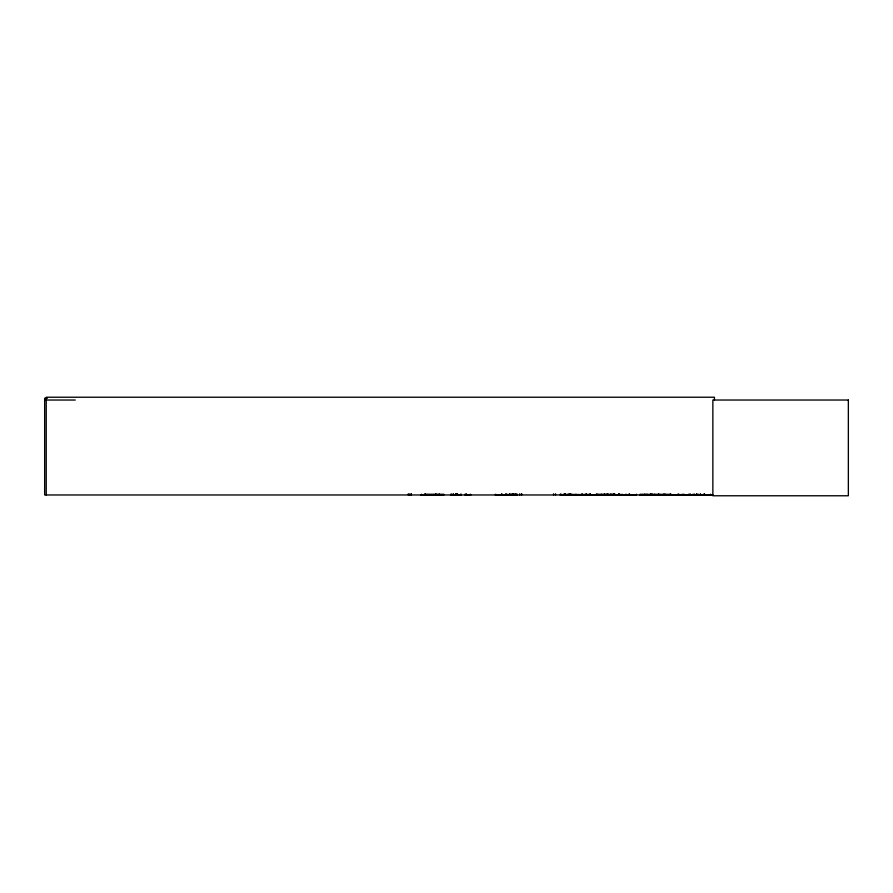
<?xml version="1.0" encoding="UTF-8"?>
<svg xmlns="http://www.w3.org/2000/svg" width="893" height="893" viewBox="0 0 893 893"><rect width="100%" height="100%" fill="white"/><g stroke="black" fill="none" stroke-linecap="round" stroke-linejoin="round"><path stroke-width="1.34" d="M586.455 494.532L567.691 494.532L586.455 494.789M450.53 494.968L461.168 494.867M450.998 494.845L451.01 494.242M682.352 494.968L683.335 494.968M506.119 494.845L505.918 494.175M515.942 494.767L515.674 494.175M516.21 494.845L516.076 494.242M495.168 494.867L517.259 494.867M583.687 494.968L590.507 494.633L585.295 494.867M456.167 494.867L456.033 494.175M420.804 494.968L425.101 494.867M570.493 494.7L563.807 494.767M646.097 494.622L645.539 494.889L646.041 494.331L646.376 494.934M650.651 494.934L651.131 494.331C652.582 495.191 649.825 495.057 650.573 493.974M665.106 494.934L665.464 494.331L665.854 494.968M683.067 494.543L666.39 494.923L667.049 494.923M666.725 494.543L667.852 494.945M669.717 494.968L668.812 494.889L670.978 494.733M670.554 494.331L670.074 494.934L671.268 494.923L670.554 494.331L639.968 494.342M670.196 494.934L671.045 494.912M678.836 494.209L678.624 494.945M679.439 494.945L679.941 494.968M682.911 494.968L682.911 494.175L682.832 494.945L639.935 494.599M690.222 494.867L690.289 494.242M585.674 494.867L585.752 494.242M647.336 494.622L646.766 494.889L647.269 494.331L647.615 494.934M663.879 494.934L664.225 494.331L664.626 494.968M451.512 494.867L451.612 494.242L451.702 494.968M421.384 494.867L421.485 494.242L421.574 494.968M564.845 494.767L570.303 494.298L563.673 494.901M590.373 494.499C572.223 495.135 597.517 493.974 588.945 494.7M47.441 398.233L44.65 398.233L44.65 494.968L713.038 494.968M44.65 400.031L75.28 400.031M425.961 494.342L443.843 494.342M596.278 494.342L614.161 494.342M425.928 494.577L443.877 494.599M596.245 494.599L626.116 494.767M425.939 494.912L443.854 494.912M636.475 494.767L560.436 494.867M639.946 494.912L711.219 494.934M439.356 494.867L439.267 494.242M435.639 494.867L435.55 494.242L435.449 494.968M470.935 494.867L465.298 494.867M682.475 494.945L682.576 494.923M586.601 494.867L586.534 494.242M570.951 494.968L570.75 494.242L570.672 494.968M694.341 494.867L694.263 494.242M571.911 494.867L571.833 494.242L571.766 494.968M561.686 494.867L561.619 494.242L561.552 494.968M516.187 494.867L516.299 494.175M700.469 494.867L700.402 494.242M601.38 494.845L601.335 494.175M714.433 400.031L714.433 397.229L46.224 397.229L46.224 494.968M710.661 494.175L710.661 494.968M704.566 493.974L704.566 494.968M704.209 493.974L704.209 494.968M703.885 494.175L703.885 494.968M700.692 494.175L700.692 494.968M700.335 494.175L700.335 494.968M698.706 494.175L698.706 494.968M696.953 493.974L696.953 494.968M696.808 493.974L696.808 494.968M696.451 493.974L696.451 494.968M694.196 494.175L694.196 494.968M693.068 494.175L693.068 494.968M690.356 494.175L690.356 494.968M689.519 494.175L689.519 494.968M688.559 494.175L688.559 494.968M684.038 494.175L684.038 494.968M678.401 494.175L678.401 494.968M677.754 494.175L677.754 494.968M670.833 493.974L670.833 494.968M670.33 493.974L670.33 494.968M664.85 494.175L664.85 494.968M663.399 494.175L663.399 494.968M658.822 493.974L658.822 494.968M658.465 493.974L658.465 494.968M654.692 494.175L654.692 494.968M650.919 493.974L650.919 494.968M644.534 494.175L644.534 494.968M636.475 494.175L636.475 494.968M629.543 493.974L629.543 494.968M629.04 493.974L629.04 494.968M626.038 494.075L626.038 494.867M622.108 494.175L622.108 494.968M619.887 494.075L619.887 494.867M619.083 493.874L619.083 494.867M618.637 493.874L618.637 494.867M615.087 494.175L615.087 494.968M614.306 493.874L614.306 494.867M613.859 493.874L613.859 494.867M613.056 494.075L613.056 494.867M607.988 493.974L607.988 494.968M607.508 493.974L607.508 494.968M606.905 494.075L606.905 494.867M604.751 493.974L604.751 494.968M604.271 493.974L604.271 494.968M597.171 494.175L597.171 494.968M596.29 494.175L596.29 494.968M590.385 493.974L590.385 494.968M590.039 493.974L590.039 494.968M586.455 494.175L586.455 494.968M585.819 494.175L585.819 494.968M582.236 493.974L582.236 494.968M581.901 493.974L581.901 494.968M575.996 494.175L575.996 494.968M570.381 494.175L570.381 494.968M565.716 493.974L565.716 494.968M565.358 493.974L565.358 494.968M564.666 493.974L564.666 494.968M564.32 493.974L564.376 494.968M564.03 493.974L564.03 494.968M560.581 494.175L560.581 494.968M560.291 494.175L560.291 494.968M555.546 493.773L555.546 494.968M553.571 493.773L553.571 494.968M521.691 493.773L521.691 494.968M521.501 493.896L521.501 494.968M519.715 493.773L519.715 494.968M517.393 494.175L517.393 494.968M516.009 494.175L516.009 494.968M514.77 493.773L514.77 494.968M513.587 493.974L513.587 494.968M513.229 493.974L513.229 494.968M512.571 493.974L512.571 494.968M512.269 493.974L512.214 494.968M511.968 493.773L511.968 494.968M510.093 493.974L510.093 494.968M509.758 493.974L509.758 494.968M509.624 493.974L509.624 494.968M509.267 493.974L509.267 494.968M507.179 494.175L507.179 494.968M506.208 494.175L506.175 494.968M506.141 494.242L506.018 494.968M505.538 494.175L505.46 494.968M501.955 493.974L501.955 494.968M501.609 493.974L501.609 494.968M495.704 494.175L495.704 494.968M470.254 494.175L470.254 494.968M466.28 493.974L466.28 494.968M466.101 493.974L466.101 494.968M465.108 494.175L465.108 494.968M461.301 494.175L461.301 494.968M460.587 494.175L460.587 494.968M457.607 494.175L457.607 494.968M457.495 493.974L457.495 494.968M457.138 493.974L457.138 494.968M456.848 494.175L456.792 494.968M456.2 493.773L456.2 494.968M455.854 493.974L455.854 494.968M455.676 493.974L455.676 494.968M453.41 493.773L453.41 494.968M452.997 494.175L452.997 494.968M451.088 494.175L451.088 494.968M439.166 494.175L439.166 494.968M435.829 493.974L435.829 494.968M435.706 493.974L435.706 494.968M425.291 494.175L425.291 494.968M425.046 493.974L425.046 494.968M424.912 493.974L424.912 494.968M411.338 493.896L411.338 494.968M411.115 493.773L411.115 494.968M409.552 493.896L409.552 494.968M408.324 493.773L408.324 494.968M610.89 494.767L610.912 494.175L610.89 494.767M652.359 494.331C650.763 495.057 653.955 495.102 652.359 494.331M848.35 400.031L712.86 400.031L712.86 495.771L848.35 495.771L848.35 400.031"/></g></svg>
